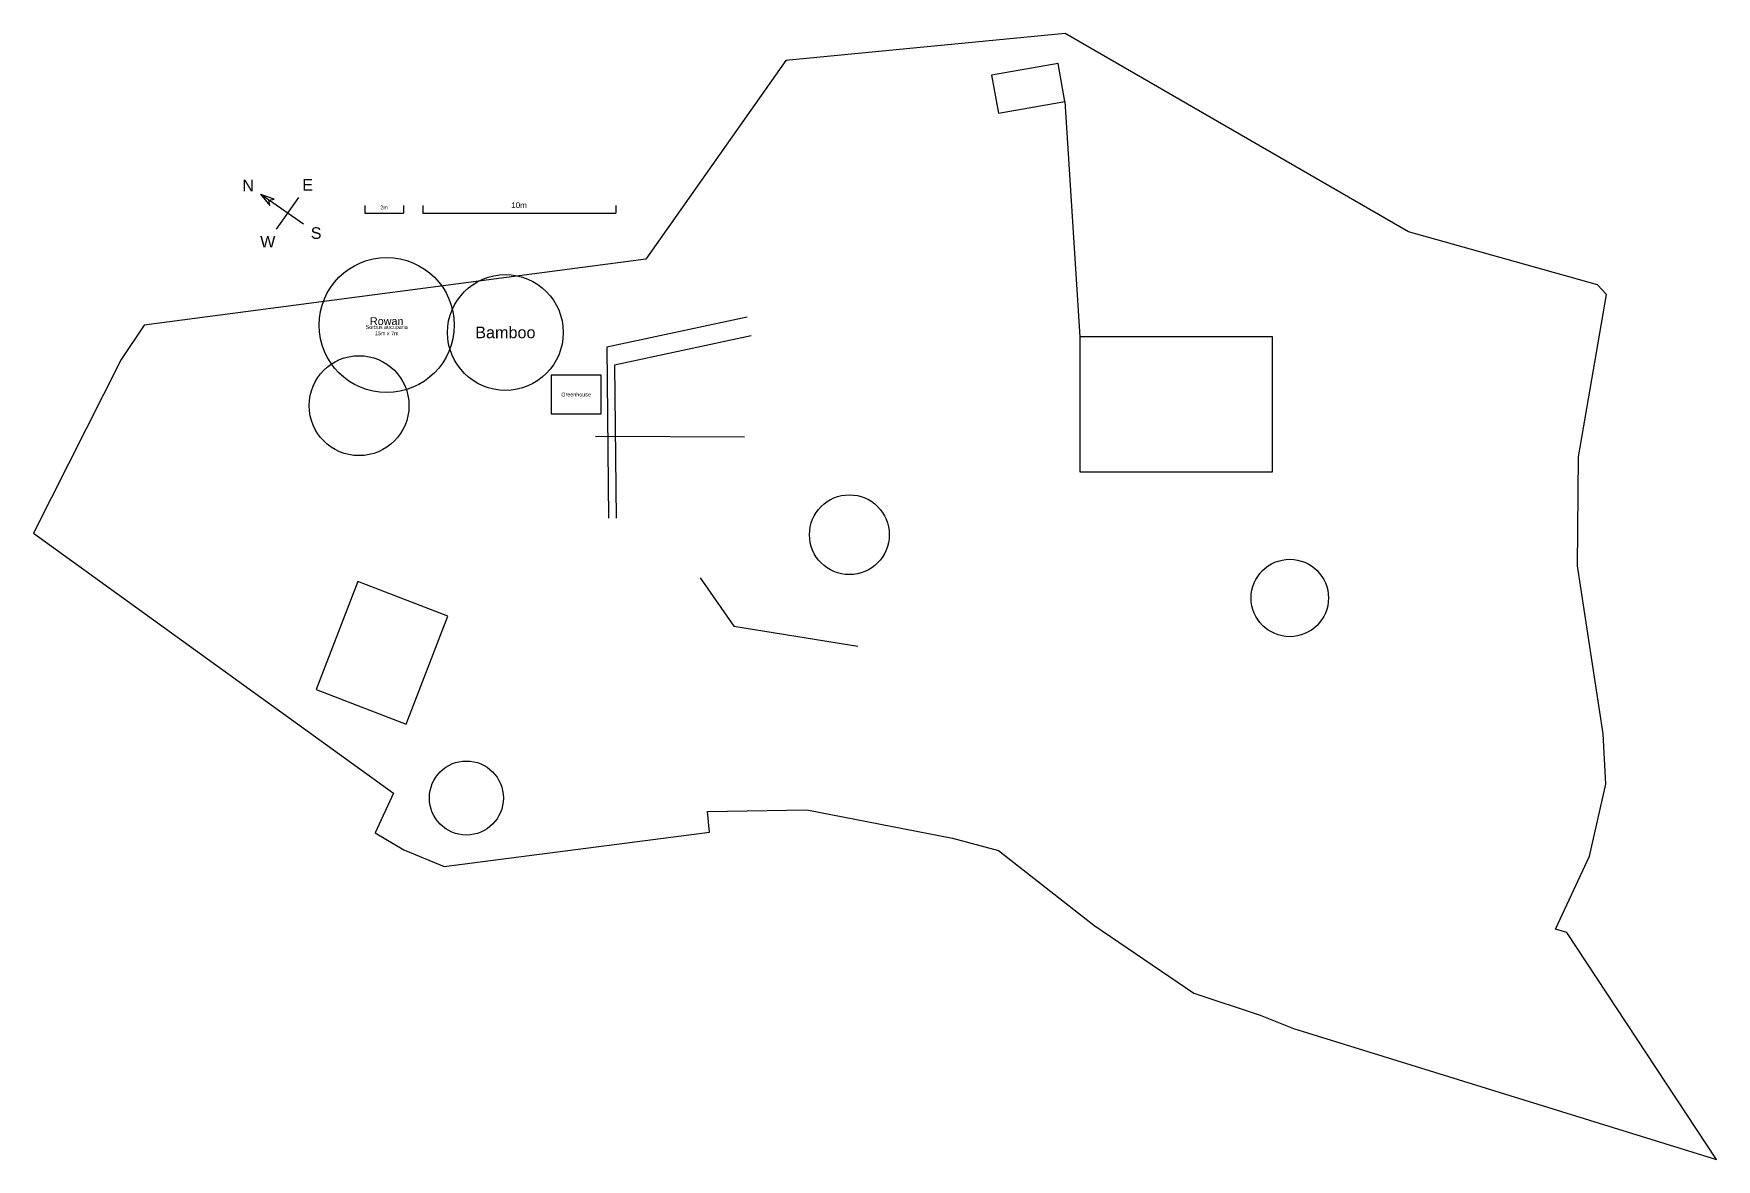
# Model space of a CAD drawing. Header units: metres. Extents: x -54.2 to 33, y -35.6 to 22.7.
import ezdxf

# ---------------------------------------------------------------- set-up
doc = ezdxf.new("R2010")
doc.units = ezdxf.units.M
doc.layers.get('0').update_dxf_attribs({"lineweight": 25, "true_color": 0xffffff})
for name, color, linetype, lineweight, true_color in [('Beds', 2, 'Continuous', 25, 0xffff00), ('Boundary', 1, 'Continuous', 25, 0xff0000), ('Buildings', 6, 'Continuous', 25, 0xff00ff), ('Legend', 40, 'Continuous', 25, 0xffbb00), ('Plant - Shrub', 3, 'Continuous', 25, 0x00ff00), ('Plant - Tree', 3, 'Continuous', 25, 0x00ff00), ('Plant label', 30, 'Continuous', 25, 0xff7f00), ('Structures', 136, 'Continuous', 25, 0x008080)]:
    doc.layers.add(name, color=color, linetype=linetype, lineweight=lineweight, true_color=true_color)
doc.styles.add('textstyle15', font='')
doc.styles.add('textstyle16', font='')
doc.styles.add('textstyle17', font='')
doc.styles.add('textstyle18', font='')
doc.styles.add('textstyle19', font='')
doc.styles.add('textstyle20', font='')
doc.styles.add('textstyle25', font='')
doc.styles.add('textstyle28', font='')
doc.styles.add('textstyle29', font='')
doc.styles.add('textstyle30', font='')
doc.styles.get('textstyle15').set_extended_font_data('Arial')
doc.styles.get('textstyle16').set_extended_font_data('Arial')
doc.styles.get('textstyle17').set_extended_font_data('Arial')
doc.styles.get('textstyle18').set_extended_font_data('Arial')
doc.styles.get('textstyle19').set_extended_font_data('Arial')
doc.styles.get('textstyle20').set_extended_font_data('Arial')
doc.styles.get('textstyle25').set_extended_font_data('Arial')
doc.styles.get('textstyle28').set_extended_font_data('Arial')
doc.styles.get('textstyle29').set_extended_font_data('Arial')
doc.styles.get('textstyle30').set_extended_font_data('Arial')

# ---------------------------------------------------------------- blocks, each defined once
blk = doc.blocks.new('Legend')
at = {"layer": 'Legend'}
for p, q in [((-0.574, -0.819), (0.574, 0.819)), ((4, 0.4), (4, 0)), ((4, 0), (6, 0)), ((6, 0.4), (6, 0)), ((7, 0.4), (7, 0)), ((7, 0), (17, 0)), ((17, 0.4), (17, 0))]:
    blk.add_line(p, q, dxfattribs=at)
for points in [[(-0.985, 0.685), (-0.699, 0.735), (-1.393, 0.975), (-1.405, 0.98), (-0.934, 0.399), (-0.985, 0.685)], [(0.819, -0.574), (-1.393, 0.975)]]:
    blk.add_lwpolyline(points, dxfattribs=at)
for s, insert, char_height, attachment_point, style in [('E', (1.032, 1.474), 0.6, 5, 'textstyle19'), ('N', (-2.048, 1.434), 0.6, 5, 'textstyle17'), ('2m', (4.996, 0.4), 0.2, 2, 'textstyle16'), ('10m', (11.992, 0.567), 0.3, 2, 'textstyle15'), ('S', (1.474, -1.032), 0.6, 5, 'textstyle20'), ('W', (-1.032, -1.474), 0.6, 5, 'textstyle18')]:
    blk.add_mtext(s, dxfattribs=dict(at, insert=insert, char_height=char_height, attachment_point=attachment_point, style=style))
blk = doc.blocks.new('Structures - Shed')
at = {"layer": 'Structures'}
for p, q in [((3.5, 2), (0, 2)), ((0, 2), (0, 0)), ((3.5, 0), (3.5, 2)), ((0, 0), (3.5, 0))]:
    blk.add_line(p, q, dxfattribs=at)
blk = doc.blocks.new('Structures - Big Shed')
at = {"layer": 'Structures'}
for p, q in [((6, 5), (0, 5)), ((0, 5), (0, 0)), ((6, 0), (6, 5)), ((0, 0), (6, 0))]:
    blk.add_line(p, q, dxfattribs=at)
blk = doc.blocks.new('Structures - Greenhouse')
at = {"layer": 'Structures'}
for p, q in [((2.6, 2), (0, 2)), ((0, 2), (0, 0)), ((2.6, 0), (2.6, 2)), ((0, 0), (2.6, 0))]:
    blk.add_line(p, q, dxfattribs=at)
at = {"layer": 'Structures', "insert": (1.3, 1), "char_height": 0.2, "attachment_point": 5, "style": 'textstyle25'}
blk.add_mtext('\\c32767;Greenhouse', dxfattribs=at)
blk = doc.blocks.new('Tree - Sorbus aucuparia')
at = {"layer": 'Plant - Tree'}
blk.add_circle((0, 0), 3.5, dxfattribs=at)
at = {"layer": 'Plant - Tree', "insert": (0, 0), "char_height": 0.4, "attachment_point": 8, "line_spacing_factor": 0.971628, "style": 'textstyle30'}
blk.add_mtext('\\c32767;Rowan', dxfattribs=at)
at = {"layer": 'Plant label', "insert": (0, 0), "char_height": 0.2, "attachment_point": 2, "line_spacing_factor": 0.971628, "style": 'textstyle29'}
blk.add_mtext('\\c32767;Sorbus aucuparia\\P15m x 7m', dxfattribs=at)
blk = doc.blocks.new('Shrub - Bamboo')
at = {"layer": 'Plant - Shrub'}
blk.add_circle((0, 0), 3, dxfattribs=at)
at = {"layer": 'Plant - Shrub', "insert": (0, 0), "char_height": 0.6, "attachment_point": 5, "style": 'textstyle28'}
blk.add_mtext('\\c32767;Bamboo', dxfattribs=at)

msp = doc.modelspace()

# ---------------------------------------------------------------- linework, layer by layer
at = {"layer": 'Beds'}
for p, q in [((-0.77, 19.183), (0, 7)), ((-17.242, 8.016), (-24.514, 6.45)), ((-17.032, 7.039), (-24.105, 5.515)), ((-24.514, 6.45), (-24.424, -2.406)), ((-24.105, 5.515), (-24.024, -2.402)), ((-25.105, 1.839), (-17.379, 1.814)), ((-19.673, -5.498), (-17.927, -8)), ((-17.927, -8), (-11.501, -9.044))]:
    msp.add_line(p, q, dxfattribs=at)
at = {"layer": 'Boundary', "linetype": 'Continuous'}
msp.add_lwpolyline([(-14.136, -17.515), (-6.6, -18.988), (-4.208, -19.623), (0.725, -23.498), (5.911, -27.017), (9.351, -28.152), (11.083, -28.854), (32.999, -35.631), (25.249, -23.878), (24.67, -23.697), (26.431, -19.916), (27.264, -16.197), (27.137, -13.575), (25.795, -4.877), (25.855, 0.773), (27.304, 9.177), (26.844, 9.693), (17.036, 12.435), (-0.747, 22.702), (-15.232, 21.303), (-22.48, 11.022), (-48.495, 7.593), (-49.685, 5.816), (-54.219, -3.188), (-35.567, -16.664), (-36.513, -18.712), (-35.03, -19.589), (-32.935, -20.458), (-19.191, -18.671), (-19.294, -17.608)], close=True, dxfattribs=at)
at = {"layer": 'Buildings'}
for p, q in [((10, 7), (0, 7)), ((0, 7), (0, 0)), ((10, 0), (10, 7)), ((0, 0), (10, 0))]:
    msp.add_line(p, q, dxfattribs=at)
at = {"layer": 'Plant - Shrub'}
for centre, radius in [((-37.353, 3.425), 2.589), ((-11.938, -3.264), 2.067), ((10.89, -6.541), 2.005), ((-31.79, -16.907), 1.918)]:
    msp.add_circle(centre, radius, dxfattribs=at)

# ---------------------------------------------------------------- block references
msp.add_blockref('Tree - Sorbus aucuparia', (-35.92, 7.6))
at = {"layer": 'Legend'}
msp.add_blockref('Legend', (-41.051, 13.397), dxfattribs=at)
at = {"layer": 'Plant - Shrub'}
msp.add_blockref('Shrub - Bamboo', (-29.769, 7.216), dxfattribs=at)
at = {"layer": 'Structures'}
for name, p, rotation in [('Structures - Shed', (-4.216, 18.576), 10), ('Structures - Big Shed', (-34.902, -13.082), 69)]:
    msp.add_blockref(name, p, dxfattribs=dict(at, rotation=rotation))
msp.add_blockref('Structures - Greenhouse', (-27.4, 3), dxfattribs=at)

doc.saveas('drawing.dxf')
